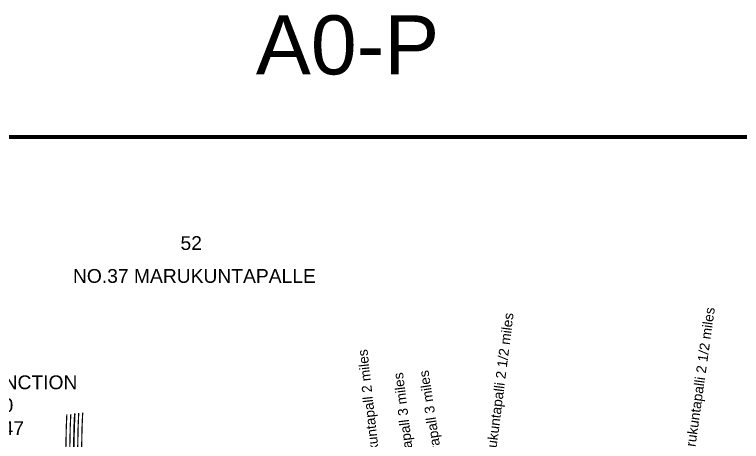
# Model space of a CAD drawing. Header units: feet. Extents: x 788859 to 794437, y 1564731 to 1569692.
# Drawn here: x 791154 to 793000, y 1568606 to 1569692 of the extents above; entities that cross this region are included whole.
import ezdxf
from ezdxf import colors
from ezdxf.entities.mleader import LeaderData, LeaderLine
from ezdxf.math import Vec2, Vec3

# ---------------------------------------------------------------- set-up
doc = ezdxf.new("R2010")
doc.units = ezdxf.units.FT
doc.header["$LTSCALE"] = 15
doc.header["$MEASUREMENT"] = 0
doc.linetypes.add('HIDDEN2', pattern=[0.1875, 0.125, -0.0625])
for name, color, linetype in [('CANAL1', 7, 'Continuous'), ('CRDS STONES', 7, 'Continuous'), ('PLOT NO', 7, 'Continuous'), ('text', 1, 'Continuous'), ('text2', 7, 'Continuous'), ('VILLAGE STONES', 240, 'Continuous')]:
    doc.layers.add(name, color=color, linetype=linetype)
doc.styles.get("Standard").update_dxf_attribs({"font": 'arial.ttf'})

msp = doc.modelspace()

# ---------------------------------------------------------------- linework, layer by layer
at = {"layer": 'CANAL1', "color": 1, "const_width": 3}
for points in [[(791286.9, 1568675.3), (791285.5, 1568642.5), (791283.5, 1568537.9)], [(791327.2, 1568679.8), (791325.5, 1568641.3), (791323.5, 1568537.1)]]:
    msp.add_lwpolyline(points, dxfattribs=at)
at = {"layer": 'CANAL1', "color": 5, "const_width": 3}
for points in [[(791297, 1568676.4), (791295.5, 1568642.2), (791293.5, 1568537.7)], [(791317.1, 1568678.7), (791315.5, 1568641.6), (791313.5, 1568537.3)]]:
    msp.add_lwpolyline(points, dxfattribs=at)
at = {"layer": 'CANAL1', "color": 1, "linetype": 'HIDDEN2', "ltscale": 5, "const_width": 4}
msp.add_lwpolyline([(791307.1, 1568677.6), (791305.5, 1568641.9), (791305, 1568618.1), (791304.8, 1568607.4), (791304.1, 1568568.2)], dxfattribs=at)
at = {"layer": 'text2', "color": 5, "const_width": 10}
msp.add_lwpolyline([(788864.4, 1569380.1), (794275.6, 1569380.1), (794275.6, 1564736.5), (788864.4, 1564736.5)], close=True, dxfattribs=at)

# ---------------------------------------------------------------- texts
at = {"layer": 'PLOT NO'}
for s, rotation, p in [('To Marukuntapalli 2 1/2 miles ', 82.803, (792364.5, 1568479.5)), ('To Marukuntapalli 2 1/2 miles', 82.0054, (792869.4, 1568494)), ('To Marukuntapall 2 miles', 96.3443, (792093.2, 1568454.1)), ('To Dorarapall 3 miles', 98.6626, (792255.2, 1568460.8)), ('To Dorarapall 3 miles', 97.0916, (792181.4, 1568453.7))]:
    msp.add_text(s, height=25, rotation=rotation, dxfattribs=at).set_placement(p)
at = {"layer": 'text'}
for s, p in [('52 ', (791575.6, 1569093.3)), ('NO.37 MARUKUNTAPALLE', (791302.5, 1569009.7))]:
    msp.add_text(s, height=35, dxfattribs=at).set_placement(p)
at = {"layer": 'VILLAGE STONES', "insert": (791999.8, 1569689.5), "char_height": 150, "width": 1201.532, "attachment_point": 2}
msp.add_mtext('A0-P', dxfattribs=at)

# ---------------------------------------------------------------- leaders
at = {"layer": 'CRDS STONES', "color": 1}
ml = msp.add_multileader_mtext('Standard', dxfattribs=at)
ml.set_content('BY JUNCTION\\P790940\\P1568447', color=1)
ml.set_leader_properties()
ml.build(insert=Vec2(0, 0))
ml.multileader.update_dxf_attribs({"dogleg_length": 0.36, "arrow_head_size": 35})
ctx = ml.context
ctx.base_point, ctx.char_height, ctx.arrow_head_size, ctx.landing_gap_size, ctx.plane_origin = Vec3(790987.7, 1568756.6), 35, 35, 0.09, Vec3(790023.4, 1568173)
notes = []
notes.append((ctx, [(0, (1, 1, 0), (790987.7, 1568756.6), (1, 0), 1.396927018504357e-11, [(0, [(790934.6, 1568410)], 0, [])])]))
ctx.mtext.insert, ctx.mtext.flow_direction = Vec3(790987.8, 1568774.4), 5
for ctx, leaders in notes:
    for number, flags, end, landing, length, lines in leaders:
        leader = LeaderData()
        leader.index, (leader.has_last_leader_line, leader.has_dogleg_vector, leader.attachment_direction) = number, flags
        leader.last_leader_point, leader.dogleg_vector, leader.dogleg_length = Vec3(end), Vec3(landing), length
        for number, points, colour, breaks in lines:
            line = LeaderLine()
            line.index, line.vertices, line.color, line.breaks = number, Vec3.list(points), colors.encode_raw_color(colour), breaks
            leader.lines.append(line)
        ctx.leaders.append(leader)

doc.saveas('drawing.dxf')
